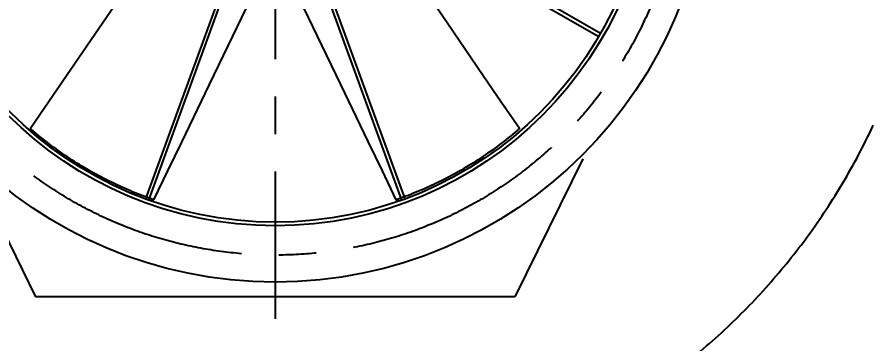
# Model space of a CAD drawing. Header units: millimetres. Extents: x -69382 to 174843, y -46375 to 101648.
# Drawn here: x -13557 to -12140, y 42954 to 43499 of the extents above; entities that cross this region are included whole.
import ezdxf

# ---------------------------------------------------------------- set-up
doc = ezdxf.new("R2010")
doc.units = ezdxf.units.MM
doc.header["$LTSCALE"] = 1000
for name, pattern in [('A-DASHD01', [0.75, 0.5, -0.25]), ('A-HIDDN01', [0.375, 0.25, -0.125]), ('CENTER2', [1.125, 0.75, -0.125, 0.125, -0.125])]:
    doc.linetypes.add(name, pattern=pattern)
for name, color, linetype in [('-길작업', 255, 'Continuous'), ('1', 3, 'Continuous'), ('CS-CONC', 4, 'Continuous'), ('CS-DIML', 1, 'Continuous'), ('CS-HIDL', 2, 'A-DASHD01'), ('CS-LEAT', 3, 'Continuous'), ('CST-01-02-02-G05-CS-EXCV', 3, 'CFZ008'), ('DIM1', 1, 'Continuous')]:
    doc.layers.add(name, color=color, linetype=linetype)
doc.styles.add('WGTXT', font='DotumChe.ttf')
doc.linetypes.add('CFZ008', pattern='A,0.9,-0.2,[106,KHCLINE.shx,S=0.00606,R=180,X=0,Y=0],0.9', length=2)
doc.dimstyles.new('DIM-01', dxfattribs={"dimscale": 100, "dimtxt": 3, "dimasz": 0.6, "dimexe": 0, "dimexo": 0, "dimgap": 1, "dimtad": 1, "dimdec": 0, "dimrnd": 0.001, "dimzin": 1, "dimdsep": 46, "dimlunit": 6, "dimtxsty": 'WGTXT', "dimblk": 'DOT', "dimcen": 0, "dimclrd": 1, "dimclre": 1, "dimclrt": 3, "dimadec": 4, "dimazin": 0, "dimtfac": 1, "dimtdec": 0, "dimtix": 1, "dimtmove": 2, "dimatfit": 3, "dimldrblk": 'DOT', "dimfxl": 1.5, "dimlwd": -1, "dimarcsym": 0})

# ---------------------------------------------------------------- blocks, each defined once
blk = doc.blocks.new('새G')
at = {"color": 3, "linetype": 'Continuous'}
for p, q in [((-3, 200), (-3, 625)), ((3, 625), (3, 200)), ((-130.8, 151.3), (-404, 476.8)), ((-399.4, 480.7), (-126.2, 155.1)), ((126.2, 155.1), (399.4, 480.7)), ((404, 476.8), (130.8, 151.3)), ((-197.5, 31.8), (-616, 105.6)), ((-615, 111.5), (-196.4, 37.7)), ((196.4, 37.7), (615, 111.5)), ((616, 105.6), (197.5, 31.8)), ((-542.8, -309.9), (-174.7, -97.4)), ((174.7, -97.4), (542.8, -309.9)), ((-171.7, -102.6), (-539.8, -315.1)), ((539.8, -315.1), (171.7, -102.6)), ((-216.6, -586.3), (-71.2, -186.9)), ((-65.6, -188.9), (-210.9, -588.3)), ((210.9, -588.3), (65.6, -188.9)), ((71.2, -186.9), (216.6, -586.3))]:
    blk.add_line(p, q, dxfattribs=at)
blk = doc.blocks.new('IMPELLER')
for p, q in [((23328.5, 14191.7), (23328.6, 14191.7)), ((23938.5, 14072.7), (23938.6, 14072.7))]:
    blk.add_line(p, q)
at = {"flags": 128}
for points in [[(23328.5, 14191.7), (23358.7, 14235.9), (23388.9, 14280), (23449.2, 14368.4), (23569.8, 14545.1)], [(23903.4, 14545.1), (24024, 14368.3), (24084.3, 14280), (24114.5, 14235.8), (24144.6, 14191.7)], [(23720.1, 14458.3), (23627.3, 14265.5), (23581, 14169.1), (23557.8, 14120.9), (23534.7, 14072.7)], [(23938.5, 14072.7), (23915.4, 14120.9), (23892.2, 14169.1), (23845.9, 14265.5), (23753.1, 14458.3)], [(23328.6, 14191.7), (23328.6, 14191.6), (23328.6, 14191.6), (23328.7, 14191.6), (23328.7, 14191.5), (23328.8, 14191.5), (23328.8, 14191.5), (23328.9, 14191.4), (23328.9, 14191.4), (23329, 14191.3), (23329, 14191.3), (23329.1, 14191.2), (23329.1, 14191.2), (23329.2, 14191.1), (23329.3, 14191), (23329.3, 14191), (23329.4, 14190.9), (23329.4, 14190.9), (23329.5, 14190.8), (23329.5, 14190.8), (23329.6, 14190.7), (23329.7, 14190.7), (23329.7, 14190.6), (23329.8, 14190.6), (23329.8, 14190.5)], [(23329.8, 14190.5), (23330, 14190.4), (23330.1, 14190.4), (23330.2, 14190.3), (23330.3, 14190.2), (23330.4, 14190.1), (23330.5, 14190), (23330.6, 14189.9), (23330.7, 14189.8), (23330.8, 14189.8), (23330.9, 14189.7), (23331, 14189.6), (23331.1, 14189.5), (23331.2, 14189.4), (23331.3, 14189.3), (23331.4, 14189.3), (23331.5, 14189.2), (23331.6, 14189.1), (23331.7, 14189), (23331.8, 14188.9), (23331.9, 14188.8), (23332, 14188.8), (23332.1, 14188.7), (23332.2, 14188.6), (23332.3, 14188.5)], [(23332.3, 14188.5), (23336, 14185.3), (23339.7, 14182.2), (23343.4, 14179.2), (23347.1, 14176.1), (23350.9, 14173.1), (23354.6, 14170.2), (23358.4, 14167.3), (23362.2, 14164.4), (23366, 14161.5), (23369.9, 14158.7), (23373.7, 14155.9), (23377.6, 14153.1), (23381.5, 14150.4), (23385.4, 14147.7), (23389.3, 14145.1), (23393.2, 14142.4), (23397.2, 14139.8), (23401.1, 14137.3), (23405.1, 14134.7), (23409.1, 14132.2), (23413.1, 14129.8), (23417.2, 14127.3), (23421.2, 14124.9), (23425.3, 14122.5), (23429.4, 14120.2), (23433.5, 14117.9), (23437.6, 14115.6), (23441.7, 14113.3), (23445.9, 14111.1), (23450.1, 14109), (23454.2, 14106.8), (23458.4, 14104.7), (23462.6, 14102.6), (23466.8, 14100.6), (23471.1, 14098.5), (23475.3, 14096.5), (23479.6, 14094.6), (23483.8, 14092.7), (23488.1, 14090.8), (23492.4, 14088.9), (23496.7, 14087.1), (23501, 14085.4), (23505.3, 14083.6), (23509.6, 14081.9), (23513.9, 14080.2), (23518.3, 14078.6), (23522.6, 14077), (23526.9, 14075.4), (23531.1, 14073.9), (23534.7, 14072.7)], [(23943.2, 14074.3), (23947.8, 14076), (23952.3, 14077.6), (23956.8, 14079.3), (23961.3, 14081), (23965.8, 14082.8), (23970.2, 14084.5), (23974.6, 14086.3), (23979, 14088.2), (23983.4, 14090.1), (23987.8, 14092), (23992.1, 14093.9), (23996.4, 14095.9), (24000.7, 14097.9), (24005, 14099.9), (24009.3, 14102), (24013.5, 14104.1), (24017.8, 14106.2), (24022, 14108.3), (24026.1, 14110.5), (24030.3, 14112.7), (24034.5, 14115), (24038.6, 14117.3), (24042.7, 14119.6), (24046.8, 14121.9), (24050.9, 14124.3), (24054.9, 14126.7), (24059, 14129.1), (24063, 14131.5), (24067, 14134), (24070.9, 14136.5), (24074.9, 14139.1), (24078.8, 14141.7), (24082.7, 14144.3), (24086.6, 14146.9), (24090.5, 14149.5), (24094.3, 14152.2), (24098.1, 14154.9), (24101.9, 14157.7), (24105.7, 14160.4), (24109.4, 14163.2), (24113.2, 14166), (24116.9, 14168.9), (24120.5, 14171.7), (24124.2, 14174.6), (24127.8, 14177.5), (24131.3, 14180.4), (24134.9, 14183.4), (24138.4, 14186.3), (24141.8, 14189.2), (24144.6, 14191.7)], [(24143.2, 14190.4), (24143.1, 14190.4), (24143, 14190.3), (24142.9, 14190.2), (24142.9, 14190.1), (24142.8, 14190), (24142.7, 14189.9), (24142.6, 14189.9), (24142.5, 14189.8), (24142.4, 14189.7), (24142.3, 14189.6), (24142.2, 14189.5), (24142.1, 14189.5), (24142, 14189.4), (24141.9, 14189.3), (24141.8, 14189.2), (24141.7, 14189.1), (24141.6, 14189.1), (24141.5, 14189), (24141.4, 14188.9), (24141.3, 14188.8), (24141.2, 14188.7), (24141.1, 14188.6), (24141, 14188.6), (24140.9, 14188.5)], [(24144.6, 14191.7), (24144.6, 14191.6), (24144.5, 14191.6), (24144.5, 14191.6), (24144.5, 14191.5), (24144.4, 14191.5), (24144.4, 14191.4), (24144.3, 14191.4), (24144.2, 14191.3), (24144.2, 14191.3), (24144.1, 14191.2), (24144.1, 14191.2), (24144, 14191.1), (24143.9, 14191), (24143.9, 14191), (24143.8, 14190.9), (24143.8, 14190.9), (24143.7, 14190.8), (24143.6, 14190.8), (24143.6, 14190.7), (24143.5, 14190.7), (24143.4, 14190.6), (24143.4, 14190.5), (24143.3, 14190.5), (24143.2, 14190.4)], [(23532.9, 14073.3), (23532.8, 14073.3), (23532.6, 14073.4), (23532.5, 14073.4), (23532.4, 14073.5), (23532.3, 14073.5), (23532.2, 14073.5), (23532, 14073.6), (23531.9, 14073.6), (23531.8, 14073.7), (23531.7, 14073.7), (23531.6, 14073.8), (23531.5, 14073.8), (23531.3, 14073.8), (23531.2, 14073.9), (23531.1, 14073.9), (23531, 14074), (23530.9, 14074), (23530.7, 14074.1), (23530.6, 14074.1), (23530.5, 14074.1), (23530.4, 14074.2), (23530.3, 14074.2), (23530.2, 14074.3), (23530, 14074.3)], [(23534.6, 14072.7), (23534.6, 14072.7), (23534.5, 14072.7), (23534.5, 14072.8), (23534.4, 14072.8), (23534.4, 14072.8), (23534.3, 14072.8), (23534.2, 14072.8), (23534.1, 14072.9), (23534.1, 14072.9), (23534, 14072.9), (23533.9, 14072.9), (23533.8, 14073), (23533.8, 14073), (23533.7, 14073), (23533.6, 14073), (23533.5, 14073.1), (23533.4, 14073.1), (23533.4, 14073.1), (23533.3, 14073.1), (23533.2, 14073.2), (23533.1, 14073.2), (23533, 14073.2), (23533, 14073.3), (23532.9, 14073.3)], [(23938.6, 14072.7), (23938.6, 14072.7), (23938.6, 14072.7), (23938.7, 14072.7), (23938.7, 14072.8), (23938.8, 14072.8), (23938.9, 14072.8), (23938.9, 14072.8), (23939, 14072.8), (23939.1, 14072.8), (23939.1, 14072.9), (23939.2, 14072.9), (23939.3, 14072.9), (23939.4, 14072.9), (23939.4, 14073), (23939.5, 14073), (23939.6, 14073), (23939.7, 14073), (23939.7, 14073.1), (23939.8, 14073.1), (23939.9, 14073.1), (23940, 14073.1), (23940, 14073.2), (23940.1, 14073.2), (23940.2, 14073.2)], [(23940.2, 14073.2), (23940.3, 14073.3), (23940.4, 14073.3), (23940.6, 14073.4), (23940.7, 14073.4), (23940.8, 14073.4), (23940.9, 14073.5), (23941.1, 14073.5), (23941.2, 14073.6), (23941.3, 14073.6), (23941.4, 14073.7), (23941.6, 14073.7), (23941.7, 14073.8), (23941.8, 14073.8), (23941.9, 14073.9), (23942, 14073.9), (23942.2, 14073.9), (23942.3, 14074), (23942.4, 14074), (23942.5, 14074.1), (23942.7, 14074.1), (23942.8, 14074.2), (23942.9, 14074.2), (23943, 14074.3), (23943.2, 14074.3)]]:
    blk.add_lwpolyline(points, dxfattribs=at)
blk = doc.blocks.new('_Dot')
at = {"layer": 'DIM1'}
blk.add_line((0, 0), (-1, 0), dxfattribs=at)
at = {"layer": 'DIM1', "const_width": 0.5}
blk.add_lwpolyline([(-0.25, 0, 1), (0.25, 0, 1)], format="xyb", close=True, dxfattribs=at)
blk = doc.blocks.new('*D668')
at = {"layer": 'CS-DIML', "color": 1, "transparency": 16777216}
blk.add_arc((-12025.4, 58033.3), 15762.9, 256.16454, 285.2632, dxfattribs=at)
at = {"layer": 'Defpoints', "color": 0, "transparency": 16777216}
for p in [(-8536.8, 45437.8), (-15269.1, 45075.1), (-13182.2, 42312.9), (-6225.1, 37091.7), (-17302.1, 36953.7)]:
    blk.add_point(p, dxfattribs=at)
at = {"layer": 'CS-DIML', "color": 1, "transparency": 16777216, "xscale": 60, "yscale": 60, "zscale": 60}
for p, rotation in [((-7817.9, 42842.3), 15.37225058786716), ((-15853.1, 42742.2), 166.0554937834205)]:
    blk.add_blockref('_Dot', p, dxfattribs=dict(at, rotation=rotation))
at = {"layer": 'CS-DIML', "color": 3, "transparency": 16777216, "insert": (-11832.5, 42550), "char_height": 300, "attachment_point": 5, "rotation": 0.7139, "style": 'WGTXT'}
blk.add_mtext('φ3', dxfattribs=at)

msp = doc.modelspace()

# ---------------------------------------------------------------- linework, layer by layer
at = {"layer": '-길작업', "color": 3}
msp.add_circle((-11340.1893, 41156.7252), 12116.7265, dxfattribs=at)
at = {"color": 3}
for p, q in [((-13638.9877, 43261.981), (-13525.8632, 43031.2143)), ((-12612.7387, 43261.981), (-12725.8632, 43031.2143)), ((-12725.8632, 43031.2143), (-13525.8632, 43031.2143))]:
    msp.add_line(p, q, dxfattribs=at)
msp.add_circle((-13125.8632, 43781.2143), 725, dxfattribs=at)
for radius in [631, 625, 625]:
    msp.add_circle((-13125.8632, 43781.2143), radius)
at = {"layer": '1', "color": 1, "linetype": 'CENTER2', "ltscale": 0.5}
msp.add_line((-13125.8632, 44928.4244), (-13125.8632, 42994.6809), dxfattribs=at)
msp.add_circle((-13125.8632, 43781.2143), 680, dxfattribs=at)
at = {"layer": 'CS-CONC'}
for radius in [6190, 5890]:
    msp.add_arc((-12025.3782, 39133.2447), radius, 30, 150, dxfattribs=at)
at = {"layer": 'CS-DIML', "color": 2, "linetype": 'A-HIDDN01', "const_width": 10, "elevation": 0, "flags": 128}
msp.add_lwpolyline([(-17659.506, 37627.5889, -0.055901831), (-17674.2563, 37667.9404), (-17666.357, 37656.3351, 0.659582657), (-17561.5751, 37701.2095, 0.292415643), (-17597.5681, 37757.4912, -0.181398454), (-17797.1881, 37982.8435, -0.217395331), (-17390.4056, 42230.7447, -0.577350269), (-6660.3508, 42230.7447, -0.188817455), (-5996.2205, 37847.2503, -0.201537786), (-6167.4811, 37602.8944, 0.269447473), (-6198.7825, 37549.028, 0.714725879), (-6087.7813, 37511.0427), (-6081.9959, 37520.8649, -0.062854779), (-6089.9865, 37485.489, -0.017237207), (-6221.3373, 37087.5586, -0.129641937), (-17305.2431, 36949.3153, -0.037275762)], format="xyb", close=True, dxfattribs=at)
at = {"layer": 'CS-HIDL'}
msp.add_lwpolyline([(-13125.8632, 42681.2143, 1), (-13125.8632, 44881.2143, 1)], format="xyb", close=True, dxfattribs=at)
at = {"layer": 'CS-LEAT'}
msp.add_lwpolyline([(-6193.7825, 37549.0383, -0.269522867), (-6164.9816, 37598.5639, 0.199537372), (-5991.4111, 37845.8492, 0.188827533), (-6656.0207, 42233.2447, 0.577350269), (-17394.7357, 42233.2447, 0.217400285), (-17801.8822, 37981.1187, 0.182089804), (-17599.7983, 37753.0135, -0.293112127), (-17566.5751, 37701.2095)], format="xyb", dxfattribs=at)
at = {"layer": 'CST-01-02-02-G05-CS-EXCV', "linetype": 'CFZ008', "ltscale": 1.5}
msp.add_lwpolyline([(-6133.6942, 36992.594, 0.225262561), (-6560.7579, 42288.2447, 0.577350269), (-17489.9985, 42288.2447, 0.278960211), (-17378.5378, 36849.1703)], format="xyb", dxfattribs=at)

# ---------------------------------------------------------------- block references
at = {"xscale": -1}
for name, p in [('새G', (-13125.8632, 43781.2143)), ('IMPELLER', (10610.0961, 29120.7645))]:
    msp.add_blockref(name, p, dxfattribs=at)

# ---------------------------------------------------------------- dimensions: what is measured, and where the dimension line sits
at = {"layer": 'CS-DIML'}
dim = msp.add_angular_dim_2l(base=(-13182.2014, 42312.9072), line1=((-8536.7789, 45437.7633), (-6225.1425, 37091.6928)), line2=((-17302.0638, 36953.6736), (-15269.0896, 45075.1426)), text='φ3', dimstyle='DIM-01', dxfattribs=at)
dim.commit()
dim.dimension.update_dxf_attribs({"geometry": '*D668', "text_midpoint": (-11832.4735, 42549.9661)})

doc.saveas('drawing.dxf')
